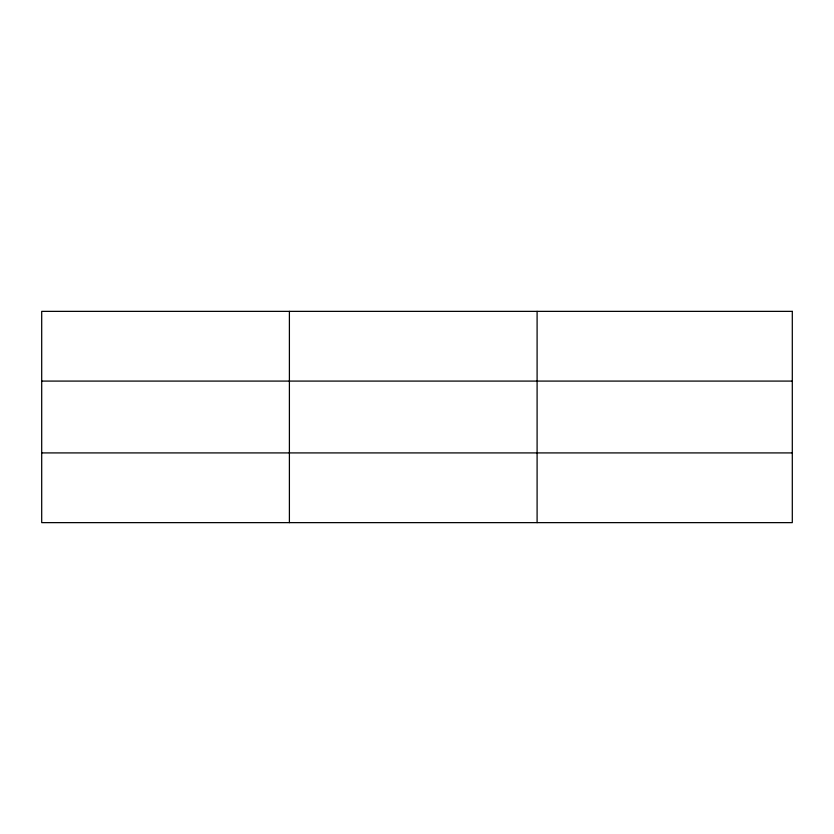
<?xml version="1.0" encoding="UTF-8"?>
<svg xmlns="http://www.w3.org/2000/svg" width="834" height="834" viewBox="0 0 834 834"><rect width="100%" height="100%" fill="white"/><g stroke="black" fill="none" stroke-linecap="round" stroke-linejoin="round"><path stroke-width="1.25" d="M289.398 522.637L289.398 311.363M537.096 522.637L537.096 311.363M41.7 381.086L792.3 381.086M41.7 452.914L792.3 452.914M792.3 311.363L792.3 522.637L41.7 522.637L41.7 311.363L792.3 311.363"/></g></svg>
